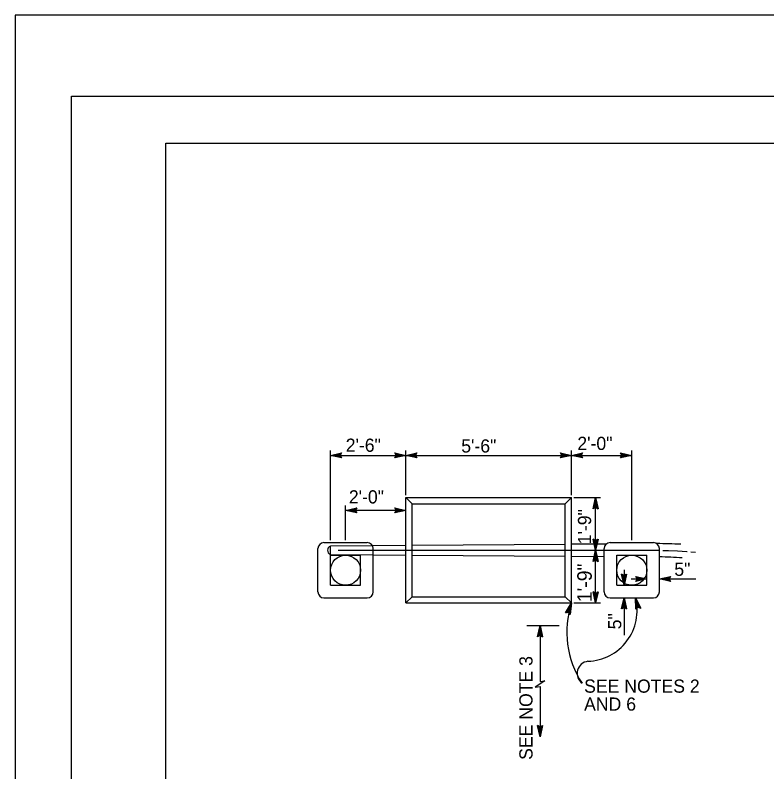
# Model space of a CAD drawing. Extents: x -894 to 866, y -472 to 714.
# Drawn here: x -894 to -494.8, y 311.7 to 713.6 of the extents above; entities that cross this region are included whole.
import ezdxf

# ---------------------------------------------------------------- set-up
doc = ezdxf.new("R2010")
doc.units = 0
for name, color, linetype in [('border_PLOTTING-ELEMENTS', 7, 'Continuous'), ('border_rw_22x34_Cut_Lines', 7, 'Continuous'), ('border_SHEET', 7, 'Continuous'), ('es_DETAIL', 7, 'Continuous'), ('es_DETAIL-anno', 7, 'Continuous')]:
    doc.layers.add(name, color=color, linetype=linetype)

msp = doc.modelspace()

# ---------------------------------------------------------------- linework, layer by layer
at = {"layer": 'border_PLOTTING-ELEMENTS'}
for points in [[(-894.04, -472.44), (865.96, -472.44), (865.96, 713.56), (-894.04, 713.56)], [(-864.04, 670.56), (835.96, 670.56), (835.96, -429.44), (-864.04, -429.44)]]:
    msp.add_lwpolyline(points, close=True, dxfattribs=at)
at = {"layer": 'border_rw_22x34_Cut_Lines'}
msp.add_lwpolyline([(-864.04, 670.56), (835.96, 670.56), (835.96, -429.44), (-864.04, -429.44)], close=True, dxfattribs=at)
at = {"layer": 'border_SHEET'}
for p, q in [((-814.04, 645.56), (810.96, 645.56)), ((-814.04, -404.44), (-814.04, 645.56))]:
    msp.add_line(p, q, dxfattribs=at)
at = {"layer": 'es_DETAIL'}
for p, q in [((-686.56, 401.4), (-686.56, 457.4)), ((-686.56, 457.4), (-598.56, 457.4)), ((-683.23, 454.06), (-686.56, 457.4)), ((-601.9, 454.06), (-598.56, 457.4)), ((-598.56, 401.4), (-598.56, 457.4)), ((-683.23, 404.73), (-683.23, 454.06)), ((-683.23, 454.06), (-601.9, 454.06)), ((-601.9, 404.73), (-601.9, 454.06)), ((-733.22, 407.34), (-733.22, 430.26)), ((-730.02, 433.46), (-707.11, 433.46)), ((-704.31, 431.8), (-726.56, 431.64)), ((-726.56, 427.16), (-726.56, 431.64)), ((-686.56, 431.93), (-704.31, 431.8)), ((-703.91, 407.34), (-703.91, 430.26)), ((-601.9, 432.55), (-683.23, 431.96)), ((-580.07, 432.71), (-598.56, 432.58)), ((-581.22, 407.34), (-581.22, 430.26)), ((-578.02, 433.46), (-555.11, 433.46)), ((-551.91, 407.34), (-551.91, 430.26)), ((-726.56, 427.16), (-703.91, 426.99)), ((-726.56, 426.8), (-710.56, 426.8)), ((-726.56, 410.8), (-726.56, 426.8)), ((-710.56, 410.8), (-710.56, 426.8)), ((-703.91, 426.99), (-686.56, 426.86)), ((-683.23, 426.84), (-601.9, 426.24)), ((-598.56, 426.22), (-581.22, 426.09)), ((-574.56, 426.8), (-558.56, 426.8)), ((-574.56, 410.8), (-574.56, 426.8)), ((-558.56, 410.8), (-558.56, 426.8)), ((-726.56, 410.8), (-710.56, 410.8)), ((-574.56, 410.8), (-558.56, 410.8)), ((-730.02, 404.14), (-707.11, 404.14)), ((-683.23, 404.73), (-686.56, 401.4)), ((-683.23, 404.73), (-601.9, 404.73)), ((-601.9, 404.73), (-598.56, 401.4)), ((-578.02, 404.14), (-555.11, 404.14)), ((-686.56, 401.4), (-598.56, 401.4))]:
    msp.add_line(p, q, dxfattribs=at)
for centre in [(-718.56, 418.8), (-566.56, 418.8)]:
    msp.add_circle(centre, 8, dxfattribs=at)
for centre, radius, start, end in [((-730.02, 430.26), 3.2, 90, 180), ((-725.8, 429.4), 2.37, 108.9246, 251.0754), ((-707.11, 430.26), 3.2, 0, 90), ((-578.02, 430.26), 3.2, 90, 180), ((-555.11, 430.26), 3.2, 0, 90), ((-554.34, 150.81), 282.12, 87.1745, 89.798), ((-558.82, 151.82), 274.14, 86.0181, 88.5557), ((-730.02, 407.34), 3.2, 180, 270), ((-707.11, 407.34), 3.2, 270, 0), ((-578.02, 407.34), 3.2, 180, 270), ((-555.11, 407.34), 3.2, 270, 0)]:
    msp.add_arc(centre, radius, start, end, dxfattribs=at)
at = {"layer": 'es_DETAIL-anno'}
for p, q in [((-726.56, 434.74), (-726.56, 482.36)), ((-686.56, 458.68), (-686.56, 482.36)), ((-598.56, 458.68), (-598.56, 482.36)), ((-566.56, 434.74), (-566.56, 482.36)), ((-726.56, 479.8), (-686.56, 479.8)), ((-686.56, 479.8), (-598.56, 479.8)), ((-598.56, 479.8), (-566.56, 479.8)), ((-597.28, 457.4), (-583.2, 457.4)), ((-585.76, 429.4), (-585.76, 457.4)), ((-718.56, 434.74), (-718.56, 453.13)), ((-686.56, 450.57), (-718.56, 450.57)), ((-722.47, 429.4), (-551.91, 429.4)), ((-585.76, 401.4), (-585.76, 429.4)), ((-570.65, 418.96), (-570.65, 410.8)), ((-566.97, 414.15), (-558.56, 414.15)), ((-551.91, 414.15), (-532.54, 414.15)), ((-570.65, 404.14), (-570.65, 384.28)), ((-597.28, 401.4), (-583.2, 401.4)), ((-622.28, 389.4), (-605.08, 389.4)), ((-615.24, 389.4), (-615.24, 359.67)), ((-615.24, 357.11), (-615.24, 330.4))]:
    msp.add_line(p, q, dxfattribs=at)
for points in [[(-720.66, 478.48), (-726.56, 479.8), (-720.66, 481.11), (-720.87, 480.76), (-725.2, 479.8), (-720.87, 478.83), (-721.08, 479.18), (-723.85, 479.8), (-721.08, 480.41), (-721.29, 480.06), (-722.49, 479.79), (-721.28, 479.53), (-721.45, 479.8), (-720.66, 481.11), (-721.45, 479.8)], [(-692.47, 481.12), (-686.56, 479.8), (-692.47, 478.49), (-692.26, 478.84), (-687.93, 479.79), (-692.26, 480.77), (-692.05, 480.42), (-689.28, 479.8), (-692.05, 479.19), (-691.84, 479.54), (-690.64, 479.8), (-691.84, 480.07), (-691.68, 479.8), (-692.47, 478.49), (-691.68, 479.8)], [(-680.66, 478.48), (-686.56, 479.8), (-680.66, 481.11), (-680.87, 480.76), (-685.2, 479.8), (-680.87, 478.83), (-681.08, 479.18), (-683.85, 479.8), (-681.08, 480.41), (-681.29, 480.06), (-682.49, 479.79), (-681.28, 479.53), (-681.45, 479.8), (-680.66, 481.11), (-681.45, 479.8)], [(-680.66, 478.48), (-686.56, 479.8), (-680.66, 481.11), (-680.87, 480.76), (-685.2, 479.8), (-680.87, 478.83), (-681.08, 479.18), (-683.85, 479.8), (-681.08, 480.41), (-681.29, 480.06), (-682.49, 479.79), (-681.28, 479.53), (-681.45, 479.8), (-680.66, 481.11), (-681.45, 479.8)], [(-604.47, 481.12), (-598.56, 479.8), (-604.47, 478.49), (-604.26, 478.84), (-599.93, 479.79), (-604.26, 480.77), (-604.05, 480.42), (-601.28, 479.8), (-604.05, 479.19), (-603.84, 479.54), (-602.64, 479.8), (-603.84, 480.07), (-603.68, 479.8), (-604.47, 478.49), (-603.68, 479.8)], [(-592.66, 478.48), (-598.56, 479.8), (-592.66, 481.11), (-592.87, 480.76), (-597.2, 479.8), (-592.87, 478.83), (-593.08, 479.18), (-595.85, 479.8), (-593.08, 480.41), (-593.29, 480.06), (-594.49, 479.79), (-593.28, 479.53), (-593.45, 479.8), (-592.66, 481.11), (-593.45, 479.8)], [(-572.47, 481.12), (-566.56, 479.8), (-572.47, 478.49), (-572.26, 478.84), (-567.93, 479.79), (-572.26, 480.77), (-572.05, 480.42), (-569.28, 479.8), (-572.05, 479.19), (-571.84, 479.54), (-570.64, 479.8), (-571.84, 480.07), (-571.68, 479.8), (-572.47, 478.49), (-571.68, 479.8)], [(-587.08, 451.49), (-585.76, 457.4), (-584.45, 451.49), (-584.8, 451.7), (-585.76, 456.03), (-586.73, 451.7), (-586.38, 451.91), (-585.77, 454.68), (-585.15, 451.91), (-585.5, 452.12), (-585.77, 453.32), (-586.04, 452.12), (-585.76, 452.28), (-584.45, 451.49), (-585.76, 452.28)], [(-712.66, 449.25), (-718.56, 450.57), (-712.66, 451.88), (-712.87, 451.53), (-717.2, 450.57), (-712.87, 449.6), (-713.08, 449.95), (-715.85, 450.57), (-713.08, 451.18), (-713.29, 450.83), (-714.49, 450.57), (-713.28, 450.3), (-713.45, 450.57), (-712.66, 451.88), (-713.45, 450.57)], [(-692.47, 451.89), (-686.56, 450.57), (-692.47, 449.26), (-692.26, 449.61), (-687.93, 450.57), (-692.26, 451.54), (-692.05, 451.19), (-689.28, 450.57), (-692.05, 449.96), (-691.84, 450.31), (-690.64, 450.57), (-691.84, 450.84), (-691.68, 450.57), (-692.47, 449.26), (-691.68, 450.57)], [(-584.45, 435.3), (-585.76, 429.4), (-587.07, 435.3), (-586.72, 435.09), (-585.77, 430.77), (-584.8, 435.09), (-585.14, 434.89), (-585.76, 432.12), (-586.38, 434.88), (-586.03, 434.67), (-585.76, 433.48), (-585.49, 434.68), (-585.76, 434.52), (-587.07, 435.3), (-585.76, 434.52)], [(-587.08, 423.49), (-585.76, 429.4), (-584.45, 423.49), (-584.8, 423.7), (-585.76, 428.03), (-586.73, 423.7), (-586.38, 423.91), (-585.77, 426.68), (-585.15, 423.91), (-585.5, 424.12), (-585.77, 425.32), (-586.04, 424.12), (-585.76, 424.28), (-584.45, 423.49), (-585.76, 424.28)], [(-569.33, 416.71), (-570.65, 410.8), (-571.96, 416.71), (-571.61, 416.5), (-570.65, 412.17), (-569.68, 416.5), (-570.03, 416.29), (-570.65, 413.52), (-571.26, 416.29), (-570.91, 416.08), (-570.64, 414.88), (-570.38, 416.08), (-570.65, 415.92), (-571.96, 416.71), (-570.65, 415.92)], [(-564.47, 415.46), (-558.56, 414.15), (-564.47, 412.84), (-564.26, 413.19), (-559.93, 414.14), (-564.26, 415.12), (-564.05, 414.77), (-561.28, 414.15), (-564.05, 413.53), (-563.84, 413.88), (-562.64, 414.15), (-563.84, 414.42), (-563.68, 414.15), (-564.47, 412.84), (-563.68, 414.15)], [(-546, 412.83), (-551.91, 414.15), (-546, 415.46), (-546.21, 415.11), (-550.54, 414.15), (-546.21, 413.18), (-546.42, 413.53), (-549.19, 414.14), (-546.42, 414.76), (-546.63, 414.41), (-547.83, 414.14), (-546.63, 413.87), (-546.79, 414.15), (-546, 415.46), (-546.79, 414.15)], [(-584.45, 407.3), (-585.76, 401.4), (-587.07, 407.3), (-586.72, 407.09), (-585.77, 402.77), (-584.8, 407.09), (-585.14, 406.89), (-585.76, 404.12), (-586.38, 406.88), (-586.03, 406.67), (-585.76, 405.48), (-585.49, 406.68), (-585.76, 406.52), (-587.07, 407.3), (-585.76, 406.52)], [(-571.97, 398.24), (-570.65, 404.14), (-569.34, 398.24), (-569.69, 398.45), (-570.64, 402.78), (-571.62, 398.45), (-571.27, 398.66), (-570.65, 401.43), (-570.04, 398.66), (-570.39, 398.87), (-570.65, 400.07), (-570.92, 398.86), (-570.65, 399.03), (-569.34, 398.24), (-570.65, 399.03)], [(-564.36, 398.1), (-564.53, 404.15), (-561.82, 398.74), (-562.21, 398.86), (-564.19, 402.82), (-564.08, 398.39), (-563.79, 398.67), (-563.87, 401.51), (-562.6, 398.98), (-562.99, 399.1), (-563.54, 400.19), (-563.5, 398.96), (-563.28, 399.19), (-561.82, 398.74), (-563.28, 399.19)], [(-601.69, 396.22), (-598.56, 401.4), (-599.2, 395.38), (-599.46, 395.69), (-599, 400.1), (-601.29, 396.3), (-600.89, 396.39), (-599.43, 398.82), (-599.73, 396), (-599.99, 396.31), (-599.86, 397.53), (-600.5, 396.48), (-600.19, 396.54), (-599.2, 395.38), (-600.19, 396.54)], [(-616.56, 383.49), (-615.24, 389.4), (-613.93, 383.49), (-614.28, 383.7), (-615.24, 388.03), (-616.21, 383.7), (-615.86, 383.91), (-615.24, 386.68), (-614.63, 383.91), (-614.98, 384.12), (-615.25, 385.32), (-615.51, 384.12), (-615.24, 384.28), (-613.93, 383.49), (-615.24, 384.28)], [(-613.92, 336.31), (-615.24, 330.4), (-616.55, 336.31), (-616.2, 336.1), (-615.25, 331.77), (-614.27, 336.1), (-614.62, 335.89), (-615.24, 333.12), (-615.85, 335.89), (-615.51, 335.68), (-615.24, 334.48), (-614.97, 335.68), (-615.24, 335.52), (-616.55, 336.31), (-615.24, 335.52)]]:
    msp.add_lwpolyline(points, close=True, dxfattribs=at)
for points in [[(-720.55, 429.4), (-707.75, 429.4)], [(-705.83, 429.4), (-703.27, 429.4)], [(-701.35, 429.4), (-688.55, 429.4)], [(-686.63, 429.4), (-684.07, 429.4)], [(-682.15, 429.4), (-669.35, 429.4)], [(-667.43, 429.4), (-664.87, 429.4)], [(-662.95, 429.4), (-650.15, 429.4)], [(-648.23, 429.4), (-645.67, 429.4)], [(-643.75, 429.4), (-630.95, 429.4)], [(-629.03, 429.4), (-626.47, 429.4)], [(-624.55, 429.4), (-611.75, 429.4)], [(-609.83, 429.4), (-607.27, 429.4)], [(-605.35, 429.4), (-592.55, 429.4)], [(-590.63, 429.4), (-588.07, 429.4)], [(-586.15, 429.4), (-573.35, 429.4)], [(-571.43, 429.4), (-568.87, 429.4)], [(-566.95, 429.4), (-554.15, 429.4)], [(-552.23, 429.4), (-551.91, 429.4)], [(-549.99, 429.35), (-547.04, 429.29), (-542.21, 429.07), (-537.37, 428.76), (-537.2, 428.75)], [(-535.29, 428.61), (-532.74, 428.42)], [(-615.24, 359.67), (-612.68, 359.99), (-617.8, 356.79), (-615.24, 357.11)]]:
    msp.add_lwpolyline(points, dxfattribs=at)
for centre, radius, start, end in [((-590.78, 397.52), 27.08, 271.8497, 14.1638), ((-552.09, 385.85), 49, 161.4992, 213.4996), ((-589.07, 364), 6.49, 97.4432, 233.1944)]:
    msp.add_arc(centre, radius, start, end, dxfattribs=at)

# ---------------------------------------------------------------- texts
for s, p in [('2\'-6"', (-718.47, 481.69)), ('5\'-6"', (-657.13, 481.3)), ('2\'-0"', (-595.47, 482.65)), ('2\'-0"', (-716.8, 454.26)), ('5"', (-543.97, 415.81)), ('SEE NOTES 2', (-591.88, 353.76)), ('AND 6', (-591.88, 344.23))]:
    msp.add_text(s, height=7, dxfattribs=at).set_placement(p)
for s, height, p in [('1\'-9"', 6.999, (-588.17, 432.59)), ('1\'-9"', 7.711, (-587.81, 401.79)), ('5"', 7, (-572.13, 387.42)), ('SEE NOTE 3', 7, (-619.28, 318.09))]:
    msp.add_text(s, height=height, rotation=90, dxfattribs=at).set_placement(p)

doc.saveas('drawing.dxf')
